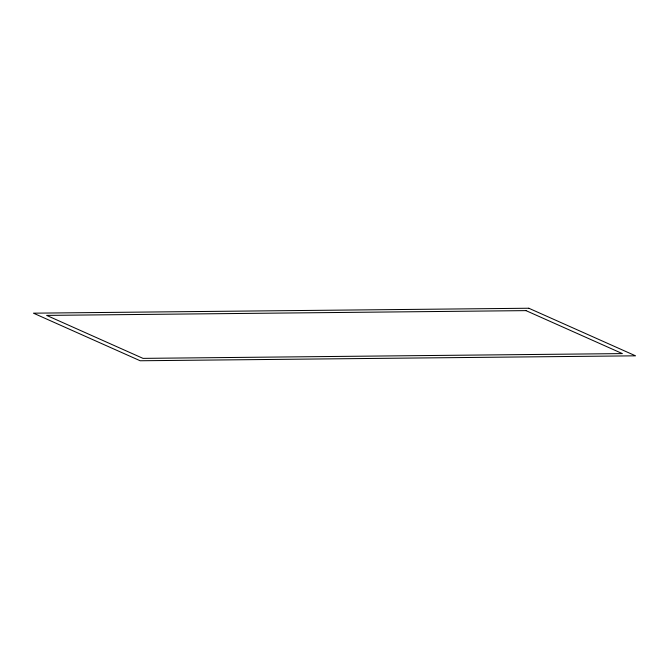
<?xml version="1.0" encoding="UTF-8"?>
<svg xmlns="http://www.w3.org/2000/svg" width="669" height="669" viewBox="0 0 669 669"><rect width="100%" height="100%" fill="white"/><g stroke="black" fill="none" stroke-linecap="round" stroke-linejoin="round"><path stroke-width="1" d="M528.819 308.242L33.45 313.176L140.181 360.758L635.55 355.824L528.819 308.242M525.985 310.625L46.638 315.4L143.015 358.375L622.362 353.6L525.985 310.625"/></g></svg>
